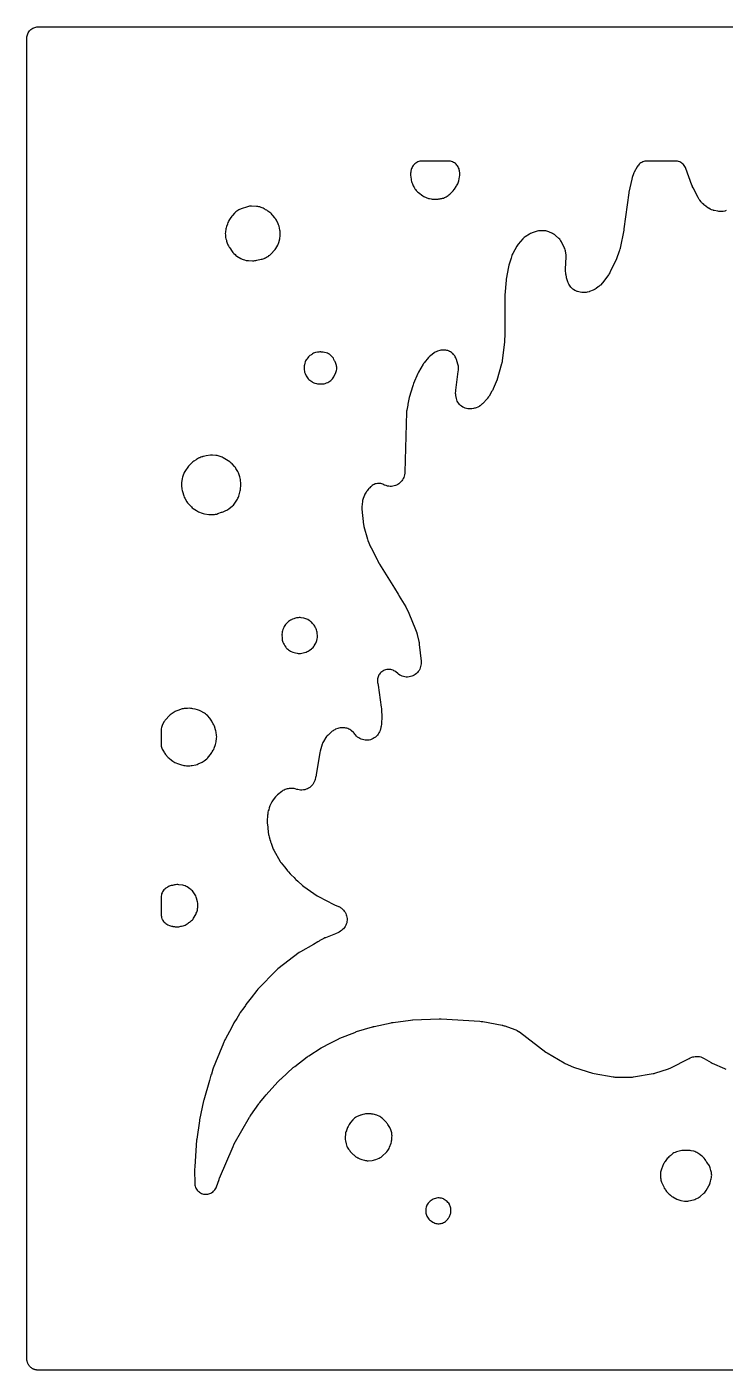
# Model space of a CAD drawing. Header units: millimetres. Extents: x 0 to 300, y 0 to 300.
# Drawn here: x -0.1 to 155.9, y -0.1 to 300.1 of the extents above; entities that cross this region are included whole.
import ezdxf

# ---------------------------------------------------------------- set-up
doc = ezdxf.new("R2010")
doc.units = ezdxf.units.MM
doc.layers.add('CUT', color=7, linetype='CONTINUOUS')

msp = doc.modelspace()

# ---------------------------------------------------------------- linework, layer by layer
at = {"layer": 'CUT'}
for points in [[(297.073, -0.15), (3, -0.15), (2.4114, -0.15), (2.2197, -0.1406), (2.1053, -0.135), (1.9757, -0.1157), (1.8629, -0.099), (1.8445, -0.0944), (1.8364, -0.0924), (1.826, -0.0898), (1.7984, -0.0829), (1.7352, -0.067), (1.6252, -0.0395), (1.5507, -0.0128), (1.5233, -0.003), (1.521, -0.0022), (1.5137, 0.0004), (1.5006, 0.0051), (1.3944, 0.0431), (1.274, 0.1), (1.1729, 0.1479), (1.0578, 0.2169), (0.9627, 0.2738), (0.854, 0.3545), (0.7659, 0.4198), (0.7654, 0.4203), (0.7595, 0.4257), (0.7528, 0.4317), (0.6645, 0.5118), (0.5844, 0.5844), (0.4983, 0.6793), (0.4922, 0.6861), (0.4916, 0.6867), (0.4912, 0.6872), (0.4911, 0.6873), (0.4198, 0.7659), (0.3582, 0.849), (0.3502, 0.8598), (0.3408, 0.8724), (0.3375, 0.8769), (0.3356, 0.8795), (0.2738, 0.9627), (0.2686, 0.9715), (0.2486, 1.0048), (0.2382, 1.0222), (0.2285, 1.0384), (0.1994, 1.087), (0.1479, 1.1729), (0.0838, 1.3083), (0.0431, 1.3944), (-0.01, 1.5428), (-0.0395, 1.6252), (-0.0812, 1.7916), (-0.099, 1.8629), (-0.129, 2.065), (-0.135, 2.1053), (-0.15, 2.4114), (-0.15, 297.5872), (-0.135, 297.8933), (-0.099, 298.1357), (-0.0395, 298.3734), (0.0431, 298.6041), (0.1479, 298.8256), (0.2738, 299.0358), (0.4198, 299.2326), (0.5844, 299.4142), (0.7659, 299.5787), (0.9627, 299.7247), (1.1729, 299.8507), (1.3944, 299.9554), (1.6252, 300.038), (1.8629, 300.0975), (2.1053, 300.1335), (2.1459, 300.1355), (2.4114, 300.1485), (297.5886, 300.1485)], [(156.0792, 259.0626), (155.7737, 258.9631), (155.4596, 258.8954), (155.1403, 258.86), (154.819, 258.8575), (154.4684, 258.8906), (154.4345, 258.8956), (154.2457, 258.9281), (153.4541, 259.0857), (153.2542, 259.1312), (153.2187, 259.1403), (152.8594, 259.2537), (152.5449, 259.3923), (152.2188, 259.581), (152.1882, 259.6011), (152.0198, 259.718), (151.2479, 260.2854), (151.1083, 260.3932), (151.0838, 260.4131), (150.8417, 260.6289), (150.621, 260.8664), (150.6007, 260.8905), (150.49, 261.0279), (150.2016, 261.4037), (150.103, 261.5384), (150.0859, 261.5628), (149.907, 261.8447), (149.8921, 261.8706), (149.8123, 262.0172), (148.7121, 264.149), (148.6095, 264.3645), (148.5445, 264.5129), (148.4557, 264.7345), (147.0838, 268.5036), (146.9848, 268.7379), (146.8624, 268.961), (146.718, 269.1705), (146.553, 269.3641), (146.3692, 269.5401), (146.1685, 269.6964), (145.953, 269.8315), (145.7248, 269.9441), (145.4864, 270.0328), (145.2402, 270.0969), (144.9887, 270.1356), (144.7346, 270.1485), (144.6186, 270.1485), (144.5592, 270.1485), (144.5347, 270.1485), (144.382, 270.1485), (138.6653, 270.1485), (138.6166, 270.1485), (138.605, 270.1485), (138.4447, 270.1485), (138.4094, 270.1485), (138.1675, 270.1368), (137.9278, 270.1017), (137.6926, 270.0435), (137.4642, 269.9629), (137.2446, 269.8606), (137.036, 269.7374), (136.8402, 269.5947), (136.6593, 269.4337), (136.4947, 269.2559), (136.3481, 269.063), (136.2209, 268.8569), (135.5744, 267.6861), (135.4841, 267.5057), (135.4087, 267.3187), (135.0935, 266.4362), (135.0042, 266.1232), (134.375, 263.2111), (134.3673, 263.1741), (134.3659, 263.1675), (134.3397, 263.0106), (133.2594, 255.0011), (133.2423, 254.8876), (133.2295, 254.8104), (133.2089, 254.6972), (132.4139, 250.6801), (132.3801, 250.5261), (132.3734, 250.4986), (132.2864, 250.1955), (132.2775, 250.1688), (132.2245, 250.0202), (131.5707, 248.302), (130.187, 245.3674), (130.1079, 245.2093), (130.093, 245.1814), (129.9128, 244.8772), (129.8954, 244.8508), (129.7948, 244.7054), (128.5496, 242.995), (128.5047, 242.9358), (128.0015, 242.4333), (127.889, 242.3256), (127.8685, 242.3067), (127.6306, 242.1057), (127.6086, 242.0886), (127.4836, 241.9957), (127.0174, 241.6639), (126.832, 241.5401), (126.7983, 241.519), (126.4071, 241.3055), (126.3711, 241.2886), (126.1666, 241.1996), (125.7559, 241.0352), (125.5471, 240.9588), (125.5096, 240.9463), (125.0804, 240.8312), (125.0417, 240.8232), (124.8227, 240.785), (124.575, 240.7492), (124.5533, 240.7466), (124.0501, 240.7577), (123.8661, 240.7663), (123.8332, 240.7686), (123.4971, 240.8093), (123.1956, 240.8763), (122.8739, 240.9818), (122.8432, 240.9936), (122.6729, 241.0637), (122.525, 241.1289), (122.3506, 241.2111), (122.3199, 241.2266), (122.0147, 241.4005), (121.9714, 241.4311), (121.8289, 241.533), (121.6143, 241.7169), (121.4101, 241.9278), (121.2265, 242.1569), (121.065, 242.4021), (120.9271, 242.6612), (120.8032, 242.9581), (120.7925, 242.9875), (120.7365, 243.1534), (120.4503, 244.0712), (120.3971, 244.2589), (120.3885, 244.2927), (120.3225, 244.6214), (120.2981, 244.8275), (120.2194, 245.7699), (120.2181, 245.8242), (120.2209, 246.0865), (120.3376, 248.6277), (120.3374, 248.8615), (120.3154, 249.0942), (120.179, 250.0533), (120.1255, 250.3226), (120.0427, 250.5845), (119.9317, 250.8358), (119.2819, 252.1119), (119.1712, 252.3071), (119.0435, 252.4916), (118.8997, 252.6639), (118.741, 252.8226), (117.9732, 253.5246), (117.7671, 253.6938), (117.5442, 253.84), (117.3069, 253.9617), (116.5028, 254.3213), (116.2806, 254.4082), (116.0511, 254.4736), (115.8164, 254.5167), (115.5787, 254.5373), (114.7048, 254.5711), (114.4225, 254.566), (114.1426, 254.5291), (113.8686, 254.461), (112.7875, 254.1261), (112.5712, 254.048), (112.3629, 253.9503), (112.1646, 253.834), (111.1645, 253.1838), (110.9762, 253.0485), (110.8012, 252.8964), (110.6411, 252.7288), (109.6295, 251.5661), (109.4631, 251.3525), (109.3207, 251.1221), (108.4155, 249.4622), (108.3124, 249.2499), (108.2298, 249.0288), (108.0505, 248.4699), (108.0356, 248.435), (107.9737, 248.2304), (107.5297, 246.8461), (107.4487, 246.5196), (106.9578, 243.7551), (106.9277, 243.5222), (106.6528, 240.1676), (106.6444, 239.9635), (106.6441, 231.5905), (106.5776, 229.7094), (106.0578, 225.4622), (106.0371, 225.317), (106.0329, 225.2911), (105.9746, 225.0036), (105.9684, 224.9781), (105.9309, 224.8362), (104.8703, 221.1241), (104.823, 221.0057), (104.8178, 220.9926), (104.7297, 220.7725), (104.5165, 220.2397), (104.0362, 219.1927), (103.9444, 219.0063), (103.8785, 218.8815), (103.7765, 218.7006), (103.1194, 217.6067), (103.0166, 217.4449), (102.9975, 217.4166), (102.7677, 217.11), (102.7458, 217.0837), (102.6195, 216.9396), (101.782, 216.0323), (101.6364, 215.8831), (101.6098, 215.8573), (101.2949, 215.5844), (101.2655, 215.5616), (101.0972, 215.4387), (101.0903, 215.434), (100.926, 215.327), (100.8962, 215.3087), (100.5797, 215.1365), (100.247, 214.9982), (100.2141, 214.9865), (100.0277, 214.9257), (99.8409, 214.8701), (99.6645, 214.8222), (99.6328, 214.8145), (99.3031, 214.7504), (98.9981, 214.7216), (98.6917, 214.7225), (98.3869, 214.7533), (98.0865, 214.8136), (97.7934, 214.9028), (97.5103, 215.0202), (97.2401, 215.1645), (96.9851, 215.3344), (96.7479, 215.5284), (96.5307, 215.7445), (96.3356, 215.9807), (96.1643, 216.2347), (96.0187, 216.5043), (95.8999, 216.7867), (95.8092, 217.0793), (95.7414, 217.4083), (95.7364, 217.4405), (95.7127, 217.6217), (95.6757, 217.9707), (95.6586, 218.1953), (95.6568, 218.2353), (95.6633, 218.6853), (95.6663, 218.7253), (95.6898, 218.9493), (96.2473, 223.0674), (96.2699, 223.4101), (96.268, 224.0488), (96.2559, 224.2877), (96.221, 224.5243), (96.1636, 224.7565), (95.8661, 225.7532), (95.7902, 225.9706), (95.6946, 226.18), (95.5801, 226.3798), (95.4449, 226.5924), (95.3194, 226.7718), (95.1788, 226.9396), (95.024, 227.0944), (94.9135, 227.1956), (94.7221, 227.3541), (94.516, 227.4929), (94.297, 227.6105), (94.279, 227.6191), (94.08, 227.7032), (93.8745, 227.7699), (93.6639, 227.8185), (93.45, 227.8488), (93.0986, 227.8831), (92.844, 227.895), (92.5895, 227.8808), (92.3378, 227.8408), (92.0915, 227.7754), (91.5854, 227.613), (91.3339, 227.5171), (91.0941, 227.3946), (90.8688, 227.2471), (90.0393, 226.6374), (89.809, 226.4459), (89.6032, 226.2281), (88.6297, 225.0658), (88.5035, 224.9017), (88.3912, 224.7277), (87.3368, 222.9344), (87.1904, 222.6437), (86.246, 220.4176), (86.1525, 220.1584), (86.0813, 219.9204), (86.0704, 219.8927), (86.0095, 219.6858), (86.0023, 219.6567), (85.3583, 217.5063), (85.3052, 217.2964), (85.0013, 215.8297), (84.9721, 215.712), (84.9551, 215.6067), (84.7169, 214.4568), (84.6818, 214.2399), (84.6659, 214.0207), (84.2828, 200.5639), (84.2734, 200.3841), (84.2709, 200.352), (84.2298, 200.0236), (84.1637, 199.7289), (84.0697, 199.442), (83.9486, 199.1654), (83.8016, 198.9017), (83.6299, 198.6533), (83.4352, 198.4225), (83.2192, 198.2114), (82.984, 198.0221), (82.7318, 197.8561), (82.4648, 197.7151), (82.1855, 197.6004), (81.8964, 197.513), (81.6004, 197.4537), (81.3, 197.423), (80.998, 197.4214), (80.6973, 197.4486), (80.4006, 197.5046), (80.1106, 197.5888), (79.8031, 197.7112), (79.7738, 197.7245), (79.6117, 197.8029), (79.6035, 197.8071), (79.3786, 197.909), (79.1447, 197.9882), (78.9042, 198.0439), (78.6593, 198.0756), (78.4125, 198.0831), (78.1662, 198.0661), (77.9228, 198.0249), (77.6846, 197.9599), (77.454, 197.8718), (77.2332, 197.7613), (77.0243, 197.6296), (77.0169, 197.6244), (76.8375, 197.4859), (76.6714, 197.3317), (76.6277, 197.283), (76.4563, 197.1299), (76.3553, 197.0175), (76.2923, 196.9512), (76.0029, 196.6168), (75.866, 196.4436), (75.7449, 196.2591), (75.6801, 196.1383), (75.6707, 196.1269), (75.517, 195.9181), (75.3857, 195.6945), (75.2783, 195.4586), (74.9815, 194.7051), (74.9092, 194.4947), (74.856, 194.2788), (74.8221, 194.0589), (74.6928, 192.8693), (74.6781, 192.5974), (74.6932, 192.3255), (75.0746, 188.8606), (75.1065, 188.6522), (75.1558, 188.4473), (75.9715, 185.5928), (76.0645, 185.3256), (76.6623, 183.8775), (76.7513, 183.6856), (78.0857, 181.0984), (78.1727, 180.9267), (78.1899, 180.8935), (78.193, 180.8876), (78.209, 180.8594), (78.5455, 180.207), (78.5633, 180.1732), (78.5665, 180.1671), (78.647, 180.0277), (81.9701, 174.6786), (82.7911, 173.331), (82.861, 173.2163), (83.0555, 172.8971), (84.5217, 170.4905), (85.2014, 169.0413), (86.7197, 165.45), (86.9584, 164.7039), (87.0021, 164.5569), (87.0297, 164.4565), (87.0674, 164.3078), (87.4324, 162.7328), (87.4786, 162.5006), (87.5049, 162.342), (87.5363, 162.1073), (87.916, 158.3764), (87.9318, 158.1572), (87.9343, 158.0986), (87.9304, 157.7337), (87.8967, 157.4366), (87.8326, 157.1374), (87.7396, 156.8452), (87.6185, 156.5636), (87.4706, 156.295), (87.2972, 156.0421), (87.1, 155.8073), (86.8809, 155.5929), (86.6419, 155.4007), (86.3854, 155.2328), (86.1137, 155.0907), (85.8295, 154.9756), (85.5354, 154.8888), (85.2343, 154.8311), (84.929, 154.8029), (84.6224, 154.8046), (84.3174, 154.8362), (84.017, 154.8973), (83.7239, 154.9874), (83.441, 155.1056), (83.1709, 155.2507), (82.8918, 155.4379), (82.8656, 155.4574), (82.7216, 155.5701), (82.2747, 155.9377), (82.0817, 156.0814), (81.8759, 156.2059), (81.6591, 156.31), (81.4332, 156.3928), (81.2005, 156.4536), (80.963, 156.4916), (80.7229, 156.5067), (80.4825, 156.4986), (80.244, 156.4675), (80.0095, 156.4135), (79.7814, 156.3373), (79.5616, 156.2396), (79.3523, 156.1211), (79.1553, 155.9831), (78.9724, 155.8268), (78.8055, 155.6536), (78.6559, 155.4652), (78.5252, 155.2633), (78.4144, 155.0498), (78.3247, 154.8266), (78.2569, 154.5958), (78.2115, 154.3596), (78.1891, 154.1201), (78.1898, 153.8795), (78.2135, 153.6413), (78.2138, 153.6128), (78.2467, 153.3427), (78.3137, 152.9653), (79.0434, 148.0457), (79.0575, 147.7498), (79.0657, 147.5764), (79.0666, 147.5586), (79.1484, 145.8407), (79.0963, 144.4858), (79.0825, 144.2787), (79.0791, 144.2419), (79.0174, 143.8316), (79.0099, 143.7954), (78.9621, 143.5934), (78.8281, 143.0895), (78.7767, 142.9135), (78.7667, 142.8823), (78.6488, 142.5668), (78.5136, 142.2907), (78.3521, 142.0292), (78.1658, 141.7847), (77.9566, 141.5596), (77.7264, 141.3559), (77.4774, 141.1757), (77.212, 141.0207), (76.9327, 140.8923), (76.6423, 140.7918), (76.3434, 140.7201), (76.039, 140.678), (75.7318, 140.6657), (75.425, 140.6835), (75.1214, 140.7312), (74.8238, 140.8083), (74.5352, 140.9141), (74.2584, 141.0475), (73.9958, 141.2073), (73.7501, 141.392), (73.5237, 141.5998), (73.2988, 141.8507), (73.2782, 141.8761), (73.1662, 142.0212), (73.1528, 142.0394), (72.9856, 142.2438), (72.7978, 142.4293), (72.3884, 142.7932), (72.2069, 142.94), (72.0125, 143.0691), (71.8069, 143.1796), (71.592, 143.2704), (71.3694, 143.3408), (71.1413, 143.3901), (70.9096, 143.418), (70.3919, 143.4558), (70.117, 143.4607), (69.8433, 143.4354), (69.574, 143.3802), (69.3124, 143.2958), (68.8398, 143.114), (68.638, 143.026), (68.4448, 142.9206), (68.2615, 142.7986), (68.0897, 142.661), (67.1507, 141.8382), (66.9743, 141.6677), (66.8155, 141.4806), (66.6758, 141.2789), (66.1016, 140.3563), (65.996, 140.1692), (65.9068, 139.9738), (65.8348, 139.7713), (65.3682, 138.2566), (65.2873, 137.9066), (64.5139, 132.9576), (64.4689, 132.72), (64.4332, 132.5598), (64.3729, 132.3256), (64.2392, 131.8675), (64.1824, 131.6896), (64.1715, 131.6581), (64.043, 131.3399), (63.8976, 131.0626), (63.7252, 130.8012), (63.5278, 130.5583), (63.3071, 130.3362), (63.0655, 130.1371), (62.8052, 129.963), (62.529, 129.8157), (62.2394, 129.6966), (61.9395, 129.6068), (61.6321, 129.5474), (61.3203, 129.5188), (61.0072, 129.5213), (60.6959, 129.555), (60.3601, 129.6256), (60.3278, 129.6341), (60.1485, 129.6861), (59.8126, 129.7925), (59.5429, 129.8617), (59.2672, 129.9005), (58.9888, 129.9084), (58.708, 129.9007), (58.4596, 129.8815), (58.2144, 129.8377), (57.9748, 129.7697), (57.5722, 129.6334), (57.3129, 129.5291), (57.0668, 129.3965), (56.837, 129.2372), (55.8456, 128.4646), (55.6202, 128.266), (55.4201, 128.0417), (54.8593, 127.3312), (54.7018, 127.1075), (54.5697, 126.868), (54.1589, 126.0162), (54.0598, 125.7804), (53.9852, 125.5358), (53.8785, 125.1079), (53.7961, 124.849), (53.7217, 124.5539), (53.7028, 124.4043), (53.702, 124.4008), (53.6562, 124.1729), (53.6318, 123.9418), (53.55, 122.5459), (53.5466, 122.3331), (53.5613, 122.1209), (53.6548, 121.287), (53.6576, 121.2373), (53.6704, 121.1482), (53.7068, 120.8237), (53.744, 120.4049), (53.768, 120.2171), (53.7831, 120.1434), (53.8432, 119.6072), (53.8876, 119.3414), (53.9604, 119.0818), (54.2412, 118.2552), (54.261, 118.1742), (54.314, 117.9891), (54.3811, 117.8086), (54.4453, 117.6543), (54.822, 116.5451), (54.9063, 116.33), (55.0101, 116.1237), (56.4382, 113.5843), (56.5535, 113.3988), (56.6845, 113.2241), (57.3961, 112.3566), (57.9073, 111.6839), (58.1046, 111.4547), (58.3071, 111.2462), (58.6607, 110.8152), (58.904, 110.5581), (59.5585, 109.958), (59.7894, 109.7203), (59.962, 109.5586), (60.4097, 109.1775), (61.4622, 108.2125), (61.7208, 108.0052), (64.7287, 105.9055), (64.9882, 105.7469), (68.4253, 103.9238), (68.7049, 103.7969), (69.3212, 103.5615), (69.4949, 103.4902), (69.5256, 103.4766), (69.823, 103.3275), (69.8414, 103.3172), (69.8418, 103.317), (69.968, 103.237), (70.1435, 103.1172), (70.3765, 102.9228), (70.5897, 102.7068), (70.7811, 102.4713), (70.9488, 102.2185), (71.0915, 101.9507), (71.2076, 101.6703), (71.2962, 101.3801), (71.3565, 101.0827), (71.3877, 100.7809), (71.3898, 100.4775), (71.3626, 100.1752), (71.3063, 99.877), (71.2217, 99.5857), (71.1093, 99.3038), (70.9703, 99.0341), (70.8059, 98.779), (70.6177, 98.5409), (70.4075, 98.3221), (70.1771, 98.1246), (69.9288, 97.9502), (69.6395, 97.7862), (69.6106, 97.7716), (69.4471, 97.694), (68.787, 97.3998), (66.5615, 96.5314), (66.3916, 96.4578), (66.2276, 96.3717), (65.3423, 95.8646), (65.1246, 95.7676), (64.8312, 95.6128), (63.8815, 95.0279), (61.0009, 93.3778), (60.7264, 93.1955), (55.9473, 89.5465), (55.6797, 89.3101), (51.4446, 84.9926), (51.2234, 84.7339), (49.999, 83.0876), (48.8109, 81.5631), (48.691, 81.3954), (48.3269, 80.8393), (47.5298, 79.7675), (47.3587, 79.5043), (46.7676, 78.4569), (46.1212, 77.4695), (45.9851, 77.2346), (45.1315, 75.5579), (44.2225, 73.9472), (44.0872, 73.6686), (43.743, 72.8306), (43.7244, 72.7942), (43.6207, 72.5619), (43.4293, 72.0672), (41.5021, 67.3765), (41.4152, 67.1286), (41.093, 66.0278), (40.9905, 65.7629), (40.9008, 65.483), (40.6653, 64.5663), (39.3931, 60.2198), (39.383, 60.1843), (39.3812, 60.1778), (39.3444, 60.0268), (38.4469, 55.7699), (38.4411, 55.7419), (38.4402, 55.7371), (38.4197, 55.6194), (37.8037, 51.5037), (37.7812, 51.292), (37.4065, 45.39), (37.3338, 44.5935), (37.3235, 44.3465), (37.3436, 41.8007), (37.3523, 41.6501), (37.3635, 41.4178), (37.3984, 41.1788), (37.4562, 40.9443), (37.5363, 40.7164), (37.6381, 40.4973), (37.7605, 40.2891), (37.9025, 40.0937), (38.0627, 39.9129), (38.2395, 39.7483), (38.4314, 39.6017), (38.6366, 39.4742), (38.8531, 39.3671), (39.079, 39.2814), (39.312, 39.2179), (39.5501, 39.1772), (39.7911, 39.1597), (40.0325, 39.1655), (40.2723, 39.1946), (40.5082, 39.2467), (40.7379, 39.3213), (40.9594, 39.4177), (41.1705, 39.5351), (41.3694, 39.6722), (41.554, 39.828), (41.7228, 40.0008), (41.8741, 40.1891), (42.0065, 40.3911), (42.1188, 40.605), (42.2099, 40.8287), (42.7805, 42.449), (42.8213, 42.5594), (42.8502, 42.6339), (42.8944, 42.7429), (45.9238, 49.8825), (46.0153, 50.0816), (46.0813, 50.2149), (46.1842, 50.4083), (49.6132, 56.4226), (49.7071, 56.5784), (49.7734, 56.6827), (49.8748, 56.8338), (51.6955, 59.4101), (51.7727, 59.5154), (51.8264, 59.5861), (51.9072, 59.6886), (52.9206, 60.9293), (52.9285, 60.9382), (52.9651, 60.9789), (53.3329, 61.3885), (55.9238, 64.2739), (56.381, 64.7532), (56.4734, 64.8467), (56.5373, 64.9092), (56.6329, 64.9994), (59.3464, 67.4715), (59.4729, 67.5816), (59.5604, 67.6545), (59.6917, 67.7589), (62.4981, 69.8897), (62.6282, 69.9841), (62.7179, 70.0463), (62.8518, 70.1351), (65.5993, 71.8718), (67.7525, 73.0207), (69.3731, 73.8454), (69.5225, 73.9173), (69.6251, 73.9639), (69.7776, 74.0292), (73.1024, 75.3659), (73.2634, 75.4263), (73.3737, 75.4649), (73.5373, 75.518), (77.0904, 76.5802), (77.2243, 76.6175), (77.3158, 76.6412), (77.451, 76.6736), (81.2499, 77.5085), (81.4023, 77.5387), (81.5064, 77.5571), (81.66, 77.581), (85.5734, 78.1063), (85.5735, 78.1063), (85.9776, 78.1427), (86.0554, 78.1475), (91.9596, 78.3665), (92.1426, 78.3688), (92.2669, 78.3674), (92.4498, 78.3608), (101.0966, 77.8367), (101.3238, 77.816), (101.4775, 77.7972), (101.703, 77.7627), (106.0329, 76.9649), (106.1816, 76.9344), (106.2081, 76.9284), (106.5012, 76.8494), (106.5272, 76.8412), (106.6711, 76.7929), (108.8879, 75.9983), (109.067, 75.9289), (109.0986, 75.9157), (109.4169, 75.7633), (109.7179, 75.5791), (109.7462, 75.5597), (109.9018, 75.4472), (115.832, 70.9252), (116.0895, 70.753), (119.8891, 68.5395), (120.1334, 68.4145), (121.9616, 67.6032), (122.2138, 67.5072), (126.2296, 66.2222), (126.5744, 66.1383), (130.8386, 65.4167), (131.0373, 65.3912), (131.2374, 65.3817), (134.9885, 65.3542), (135.2074, 65.3622), (135.4248, 65.3893), (139.8155, 66.1338), (140.0003, 66.1724), (140.1818, 66.2248), (143.2036, 67.2232), (143.3809, 67.2893), (143.5527, 67.3686), (147.8471, 69.5527), (148.0267, 69.6382), (148.0593, 69.6526), (148.4314, 69.7945), (148.4652, 69.8054), (148.6536, 69.8605), (148.8302, 69.9025), (148.8625, 69.9093), (149.1977, 69.9632), (149.5068, 69.9821), (149.8163, 69.9705), (150.1232, 69.9285), (150.4244, 69.8564), (150.7171, 69.7552), (151.0255, 69.6131), (151.0547, 69.5978), (151.2164, 69.5084), (152.7269, 68.6229), (152.9517, 68.506), (155.7014, 67.2489), (156.0201, 67.1287)]]:
    msp.add_lwpolyline(points, dxfattribs=at)
for points in [[(87.1845, 269.9439), (86.9562, 269.8313), (86.7406, 269.696), (86.5398, 269.5395), (86.356, 269.3635), (86.1911, 269.1696), (86.0467, 268.96), (85.9244, 268.7368), (85.8254, 268.5023), (85.7508, 268.2589), (85.6559, 267.8821), (85.6122, 267.6705), (85.587, 267.4559), (85.5804, 267.2399), (85.5925, 267.0242), (85.6828, 266.117), (85.7243, 265.8485), (85.7948, 265.5861), (85.8933, 265.3328), (86.0076, 265.0805), (86.0224, 265.0289), (86.0972, 264.8318), (86.1883, 264.6418), (86.3098, 264.4137), (86.3701, 264.2805), (86.4624, 264.0972), (86.5695, 263.922), (86.6906, 263.7562), (86.8492, 263.5567), (86.9947, 263.3895), (87.1545, 263.2359), (87.3272, 263.097), (88.3486, 262.3477), (88.523, 262.2307), (88.7066, 262.1288), (88.8981, 262.0426), (89.212, 261.9169), (89.4095, 261.8473), (89.612, 261.7944), (89.8182, 261.7587), (90.1607, 261.7141), (90.4409, 261.6633), (90.6488, 261.6505), (90.9335, 261.6134), (91.2064, 261.5929), (91.4798, 261.6024), (91.7506, 261.6417), (91.9054, 261.6729), (91.9583, 261.6774), (92.1625, 261.7031), (92.3638, 261.7455), (92.561, 261.8043), (92.5669, 261.8063), (92.699, 261.8329), (92.9262, 261.8899), (93.1469, 261.9679), (93.3595, 262.0662), (93.5619, 262.1839), (93.956, 262.4386), (94.1565, 262.5826), (94.3418, 262.7458), (94.9283, 263.316), (95.1223, 263.5276), (95.2908, 263.7601), (95.3557, 263.8614), (95.3743, 263.8867), (95.7696, 264.4919), (95.852, 264.6363), (95.9931, 264.8566), (96.1068, 265.0531), (96.2021, 265.2591), (96.2784, 265.4729), (96.3349, 265.6927), (96.5302, 266.6258), (96.5707, 266.8874), (96.5833, 267.1518), (96.5678, 267.4161), (96.5107, 267.9265), (96.4719, 268.1666), (96.41, 268.4017), (96.3256, 268.6297), (96.2194, 268.8484), (96.0925, 269.0558), (95.946, 269.2498), (95.7814, 269.4288), (95.6002, 269.5908), (95.4041, 269.7345), (95.1949, 269.8585), (94.9747, 269.9616), (94.7455, 270.0428), (94.5096, 270.1013), (94.269, 270.1367), (94.0262, 270.1485), (93.8213, 270.1485), (93.7999, 270.1485), (93.7144, 270.1485), (88.3429, 270.1485), (88.3416, 270.1485), (88.3211, 270.1485), (88.1751, 270.1485), (87.9209, 270.1356), (87.6693, 270.0968), (87.423, 270.0327)], [(44.2667, 253.0714), (44.3404, 252.7933), (44.4071, 252.5901), (44.4202, 252.4797), (44.4591, 252.2465), (44.52, 252.0179), (44.6021, 251.7962), (44.7608, 251.4229), (44.8897, 251.1628), (45.048, 250.9194), (45.1979, 250.7157), (45.7369, 249.9078), (45.9042, 249.6851), (46.0953, 249.4823), (46.3579, 249.233), (46.5553, 249.0642), (46.769, 248.9169), (47.6887, 248.351), (47.9297, 248.2204), (48.1837, 248.1169), (48.4474, 248.0418), (48.8713, 247.946), (49.121, 247.9027), (49.3738, 247.8849), (50.2612, 247.8675), (50.5327, 247.877), (50.5566, 247.8804), (50.5591, 247.8802), (50.7907, 247.8838), (51.0209, 247.9088), (51.2478, 247.9549), (52.221, 248.2004), (52.4272, 248.2417), (52.6667, 248.3021), (52.899, 248.3859), (52.9815, 248.4252), (53.0037, 248.4339), (53.1919, 248.5264), (53.4053, 248.6426), (53.6603, 248.8021), (53.8944, 248.991), (53.9247, 249.0187), (54.1017, 249.138), (54.333, 249.3144), (54.5423, 249.5165), (55.1419, 250.167), (55.3238, 250.3885), (55.4791, 250.6294), (55.8902, 251.3554), (55.9865, 251.5436), (56.0666, 251.7392), (56.1298, 251.9409), (56.3409, 252.7295), (56.3976, 253.0003), (56.424, 253.2757), (56.4546, 254.0399), (56.4536, 254.264), (56.4325, 254.487), (56.3915, 254.7073), (56.1869, 255.5856), (56.103, 255.8691), (55.9861, 256.1406), (55.6047, 256.8999), (55.459, 257.1523), (55.2848, 257.386), (55.2355, 257.4446), (54.8292, 257.9862), (54.6844, 258.162), (54.5241, 258.3239), (54.3498, 258.4705), (53.6846, 258.9802), (53.4468, 259.1415), (53.1921, 259.2745), (53.0065, 259.3583), (52.8414, 259.47), (52.6441, 259.5905), (52.4365, 259.6924), (52.2204, 259.7746), (51.8723, 259.8889), (51.6501, 259.9507), (51.4231, 259.9917), (51.1934, 260.0116), (50.0258, 260.0589), (49.8017, 260.0579), (49.5785, 260.0368), (49.3581, 259.9958), (49.1423, 259.9353), (47.7554, 259.4782), (47.5601, 259.4047), (47.3716, 259.3151), (47.1912, 259.2101), (46.7455, 258.9251), (46.5661, 258.799), (46.3984, 258.6576), (46.2438, 258.5021), (45.7727, 257.9849), (45.6232, 257.8044), (45.4912, 257.6107), (45.4364, 257.5214), (45.2889, 257.3403), (45.1191, 257.1049), (44.9776, 256.8514), (44.871, 256.6311), (44.7673, 256.384), (44.6907, 256.1272), (44.6774, 256.0717), (44.4607, 255.4859), (44.3844, 255.2421), (44.3334, 254.9917), (44.219, 254.2338), (44.1922, 253.9397), (44.2003, 253.6445), (44.2254, 253.3561)], [(62.1601, 222.3073), (62.2619, 222.0967), (62.3829, 221.8966), (62.5221, 221.7087), (62.7029, 221.4871), (62.8729, 221.2991), (63.061, 221.1293), (63.2654, 220.9794), (63.4862, 220.834), (63.7046, 220.7056), (63.9349, 220.6), (64.1746, 220.5182), (64.5488, 220.4114), (64.7838, 220.3564), (65.023, 220.3243), (65.2643, 220.3155), (65.7412, 220.3211), (66.0044, 220.3381), (66.2644, 220.3827), (66.5183, 220.4545), (66.8284, 220.5602), (67.0799, 220.6614), (67.3189, 220.7893), (67.5427, 220.9423), (67.7487, 221.1187), (67.9634, 221.3238), (68.1264, 221.4949), (68.2724, 221.6805), (68.4003, 221.8792), (68.5089, 222.089), (68.8586, 222.8512), (68.9572, 223.1004), (69.0285, 223.3587), (69.0717, 223.6231), (69.0865, 223.8906), (69.0724, 224.1582), (69.0622, 224.2541), (69.0294, 224.4712), (68.9777, 224.6847), (68.9075, 224.8928), (68.8192, 225.0939), (68.7249, 225.2854), (68.6989, 225.3505), (68.6098, 225.5192), (68.4725, 225.7981), (68.3319, 226.0469), (68.1637, 226.278), (67.9703, 226.4883), (67.8204, 226.6337), (67.634, 226.7974), (67.4322, 226.9418), (67.2172, 227.0655), (66.9909, 227.1673), (66.7557, 227.2462), (66.3272, 227.3665), (66.0874, 227.4213), (65.8434, 227.4522), (65.5975, 227.459), (65.5819, 227.4579), (65.5474, 227.4622), (65.3008, 227.4681), (65.0548, 227.4497), (65.0098, 227.4418), (64.9864, 227.4399), (64.7596, 227.4006), (64.3729, 227.3151), (64.1434, 227.2528), (63.9208, 227.1689), (63.7072, 227.0642), (63.5045, 226.9398), (63.3429, 226.8179), (63.2695, 226.7757), (63.0879, 226.6483), (62.9182, 226.5054), (62.7618, 226.348), (62.6201, 226.1774), (62.3947, 225.8803), (62.2553, 225.6762), (62.1367, 225.4594), (62.0401, 225.232), (61.9665, 224.9961), (61.8665, 224.6098), (61.814, 224.3517), (61.789, 224.0896), (61.7916, 223.8263), (61.8131, 223.486), (61.8469, 223.2042), (61.9125, 222.9281), (62.009, 222.6612)], [(34.4852, 196.7732), (34.5238, 196.5139), (34.5895, 196.26), (34.8927, 195.2982), (35.0003, 195.0171), (35.1409, 194.751), (35.6208, 193.9619), (35.7708, 193.7424), (35.9433, 193.5401), (36.5999, 192.8481), (36.7981, 192.6608), (37.0155, 192.4963), (37.7577, 191.9957), (37.988, 191.8577), (38.2318, 191.7453), (39.0127, 191.4347), (39.2744, 191.347), (39.5442, 191.2887), (40.4919, 191.1381), (40.7562, 191.1104), (41.022, 191.1109), (41.7655, 191.1519), (42.0291, 191.1805), (42.2882, 191.2369), (42.5399, 191.3204), (43.3062, 191.6206), (43.3102, 191.6217), (43.5165, 191.6842), (43.7166, 191.7643), (43.8695, 191.8413), (44.2812, 192.0026), (44.5165, 192.1092), (44.7396, 192.2394), (44.948, 192.392), (45.7956, 193.0823), (45.9837, 193.2521), (46.1536, 193.44), (46.3036, 193.6441), (46.8876, 194.5293), (47.0205, 194.7559), (47.1289, 194.995), (47.2116, 195.2443), (47.5317, 196.4108), (47.5881, 196.6688), (47.6169, 196.9313), (47.6534, 197.5774), (47.65, 197.9108), (47.5686, 198.9651), (47.528, 199.2605), (47.4525, 199.549), (47.2372, 200.2081), (47.1319, 200.4769), (46.9963, 200.7317), (46.5695, 201.433), (46.4302, 201.6381), (46.2714, 201.8284), (45.6861, 202.4627), (45.5303, 202.6174), (45.3616, 202.7578), (45.1811, 202.8828), (43.6974, 203.8175), (43.488, 203.9357), (43.2681, 204.0333), (43.04, 204.1093), (42.5922, 204.2349), (42.3418, 204.2914), (42.087, 204.322), (41.3502, 204.3722), (41.1282, 204.3774), (40.9066, 204.3629), (39.8847, 204.2504), (39.5947, 204.201), (39.3125, 204.1179), (39.1607, 204.0634), (39.1434, 204.06), (38.9162, 204.0043), (38.6951, 203.9277), (38.4822, 203.8307), (38.3792, 203.7778), (38.2102, 203.7068), (37.9788, 203.5792), (37.8582, 203.5041), (37.7041, 203.4139), (37.6588, 203.3801), (37.182, 203.0834), (36.962, 202.9295), (36.7598, 202.7529), (36.1103, 202.1211), (35.9353, 201.9324), (35.7806, 201.7266), (35.27, 200.9694), (35.1322, 200.7393), (35.0199, 200.4957), (34.7123, 199.7223), (34.6226, 199.4531), (34.564, 199.1754), (34.421, 198.2379), (34.3983, 198.0334), (34.3926, 197.8278), (34.4038, 197.6224)], [(56.8527, 164.3902), (56.8588, 164.1385), (56.8507, 163.977), (56.8646, 163.7186), (56.8698, 163.6856), (56.8748, 163.4835), (56.891, 163.2537), (56.9283, 163.0263), (56.9864, 162.8033), (57.0648, 162.5866), (57.1803, 162.3081), (57.3107, 162.04), (57.4721, 161.7894), (57.6796, 161.506), (57.8161, 161.3355), (57.9671, 161.1776), (58.1313, 161.0335), (58.3436, 160.8629), (58.5279, 160.7282), (58.7237, 160.6109), (58.9293, 160.5119), (59.3047, 160.352), (59.5734, 160.2552), (59.8515, 160.1897), (60.2726, 160.1156), (60.5033, 160.086), (60.7356, 160.078), (60.9678, 160.0916), (61.3121, 160.1279), (61.6042, 160.1763), (61.8886, 160.2589), (62.2599, 160.3911), (62.4838, 160.4833), (62.6977, 160.5967), (62.8997, 160.7302), (63.4492, 161.1332), (63.6255, 161.2752), (63.7883, 161.4325), (63.9361, 161.604), (64.0678, 161.7881), (64.2948, 162.1378), (64.4104, 162.3352), (64.5076, 162.5424), (64.5854, 162.7576), (64.6431, 162.979), (64.7269, 163.3731), (64.7656, 163.6103), (64.7812, 163.8501), (64.7738, 164.0903), (64.7372, 164.5525), (64.7028, 164.8129), (64.6412, 165.0682), (64.5531, 165.3157), (64.5486, 165.3264), (64.5392, 165.363), (64.4546, 165.5937), (64.3794, 165.7495), (64.3689, 165.7785), (64.2823, 165.9876), (64.1771, 166.1879), (64.0543, 166.378), (63.9147, 166.5562), (63.7029, 166.8027), (63.5486, 166.9668), (63.3801, 167.1164), (63.3329, 167.1513), (63.3104, 167.1718), (63.1403, 167.303), (62.9594, 167.4191), (62.5958, 167.631), (62.3952, 167.7361), (62.1859, 167.8225), (61.9697, 167.8897), (61.7483, 167.937), (61.1015, 168.0449), (60.891, 168.0709), (60.6789, 168.079), (60.467, 168.069), (60.3603, 168.0594), (60.1197, 168.026), (59.8834, 167.9694), (59.6705, 167.8959), (59.6579, 167.8925), (59.4643, 167.8232), (59.1801, 167.708), (59.0445, 167.646), (58.9708, 167.6165), (58.7413, 167.5108), (58.5237, 167.3825), (58.3201, 167.2329), (58.1327, 167.0635), (57.7878, 166.7187), (57.6208, 166.5341), (57.4729, 166.3338), (57.3457, 166.1198), (57.2404, 165.8942), (57.0367, 165.3944), (56.9521, 165.1518), (56.8929, 164.9018), (56.8596, 164.647)], [(29.8632, 143.2268), (29.85, 142.9698), (29.85, 142.6864), (29.85, 142.6793), (29.85, 142.4294), (29.85, 140.2324), (29.85, 140.039), (29.85, 139.8752), (29.85, 139.7666), (29.8602, 139.5406), (29.8909, 139.3165), (29.9416, 139.096), (30.0121, 138.881), (30.1017, 138.6733), (30.2098, 138.4746), (30.5799, 137.8614), (30.7087, 137.6688), (30.8548, 137.4889), (31.4496, 136.8224), (31.6279, 136.6419), (31.8235, 136.4805), (32.486, 135.988), (32.7071, 135.8412), (32.9425, 135.7187), (33.6942, 135.3768), (33.9235, 135.2858), (34.1607, 135.2179), (34.9394, 135.0361), (35.2215, 134.9871), (35.5073, 134.9706), (36.2732, 134.9705), (36.5416, 134.9848), (36.8069, 135.028), (37.6018, 135.2015), (37.8786, 135.2788), (38.1447, 135.3874), (38.994, 135.7925), (39.2271, 135.9193), (39.4455, 136.0701), (40.0609, 136.5451), (40.2696, 136.7254), (40.4571, 136.9276), (40.9106, 137.474), (41.0615, 137.6758), (41.1914, 137.8919), (41.2813, 138.0824), (41.4811, 138.414), (41.5979, 138.6313), (41.6927, 138.859), (42.0122, 139.7481), (42.0931, 140.0213), (42.1424, 140.302), (42.2398, 141.1304), (42.2568, 141.4256), (42.2389, 141.7209), (42.1477, 142.4787), (42.1029, 142.7365), (42.0313, 142.9882), (41.7373, 143.849), (41.6306, 144.1114), (41.495, 144.3601), (41.1882, 144.8538), (41.167, 144.9018), (41.0452, 145.1421), (40.8982, 145.3679), (40.7278, 145.5765), (40.1757, 146.1827), (39.9831, 146.3724), (39.7712, 146.5402), (39.5424, 146.6841), (38.5736, 147.2228), (38.3847, 147.3176), (38.1885, 147.3961), (37.9864, 147.4578), (37.4662, 147.5927), (37.4531, 147.5973), (37.4012, 147.6095), (36.968, 147.7219), (36.7387, 147.77), (36.5059, 147.7965), (36.2717, 147.8011), (35.732, 147.7862), (35.5683, 147.7921), (35.3381, 147.7791), (35.3078, 147.7746), (35.2238, 147.7723), (34.9905, 147.7549), (34.7599, 147.7158), (34.5339, 147.6553), (33.5596, 147.3451), (33.3504, 147.268), (33.1489, 147.1727), (32.9567, 147.0597), (32.1167, 146.5143), (31.881, 146.3408), (31.6672, 146.141), (30.9051, 145.3403), (30.7702, 145.1863), (30.6483, 145.0219), (30.5403, 144.848), (30.1742, 144.2009), (30.0591, 143.9707), (29.9684, 143.7299), (29.9028, 143.4811)], [(29.85, 101.8953), (29.85, 101.8883), (29.85, 101.7169), (29.8616, 101.4766), (29.8962, 101.2385), (29.9535, 101.0049), (30.0331, 100.7778), (30.134, 100.5595), (30.2555, 100.3519), (30.3964, 100.1569), (30.5554, 99.9763), (30.731, 99.8119), (30.9216, 99.6651), (31.1254, 99.5373), (31.3406, 99.4297), (31.7088, 99.2672), (31.9335, 99.1807), (32.1655, 99.1162), (32.4027, 99.0743), (32.4819, 99.0642), (32.5219, 99.0516), (32.8154, 98.9966), (32.9695, 98.9771), (33.1853, 98.9593), (33.4018, 98.9602), (33.4214, 98.962), (33.5968, 98.9636), (33.8222, 98.9863), (34.0446, 99.0292), (34.2201, 99.0714), (34.2542, 99.0762), (34.3766, 99.109), (34.756, 99.2002), (34.9897, 99.2686), (35.2156, 99.3594), (35.4316, 99.4717), (35.6357, 99.6045), (35.9034, 99.798), (36.0596, 99.8879), (36.2424, 100.0162), (36.4131, 100.1602), (36.4428, 100.1877), (36.4868, 100.2195), (36.6665, 100.3624), (36.8324, 100.5212), (36.9831, 100.6945), (37.1171, 100.8809), (37.2336, 101.0789), (37.4647, 101.5168), (37.5734, 101.6977), (37.6565, 101.8801), (37.7124, 101.9861), (37.8176, 102.212), (37.8998, 102.4472), (37.9582, 102.6894), (37.9921, 102.9363), (38.0099, 103.1405), (38.0183, 103.18), (38.0456, 103.4167), (38.0489, 103.5884), (38.0575, 103.687), (38.0659, 103.9723), (38.0419, 104.2567), (37.9855, 104.5365), (37.7724, 105.351), (37.6872, 105.6157), (37.5731, 105.8694), (37.4315, 106.1087), (36.9883, 106.7711), (36.8383, 106.9726), (36.6689, 107.1579), (36.4818, 107.3253), (36.2788, 107.4731), (35.6872, 107.86), (35.4508, 107.9967), (35.201, 108.1069), (34.9406, 108.1891), (34.6728, 108.2425), (33.8052, 108.3665), (33.5667, 108.389), (33.327, 108.3885), (33.0885, 108.3651), (32.8534, 108.319), (32.713, 108.2844), (32.6402, 108.2782), (32.385, 108.2293), (32.3793, 108.2275), (32.3377, 108.2228), (32.0998, 108.1715), (31.8681, 108.0974), (31.7003, 108.0251), (31.671, 108.0164), (31.4542, 107.9294), (31.2465, 107.8225), (31.167, 107.7717), (31.0497, 107.7078), (30.839, 107.5634), (30.8329, 107.5587), (30.6383, 107.3937), (30.4615, 107.2098), (30.3044, 107.0088), (30.1686, 106.7929), (30.0555, 106.5643), (29.9663, 106.3253), (29.9019, 106.0785), (29.863, 105.8264), (29.85, 105.5716), (29.85, 105.5543), (29.85, 105.5169), (29.85, 105.5127), (29.85, 101.912)], [(71.1688, 50.4123), (71.2527, 50.1204), (71.3713, 49.8408), (71.4446, 49.6935), (71.564, 49.4806), (71.7035, 49.2803), (71.8618, 49.0946), (72.0171, 48.9296), (72.1147, 48.7576), (72.2448, 48.5704), (72.3914, 48.3958), (72.4243, 48.36), (72.5746, 48.2101), (72.7372, 48.0734), (72.9107, 47.951), (72.9797, 47.9065), (72.9828, 47.9033), (73.1656, 47.7277), (73.3653, 47.5716), (73.5797, 47.4365), (73.8067, 47.3238), (73.8379, 47.3102), (73.9844, 47.2151), (74.215, 47.0973), (74.4566, 47.004), (74.6845, 46.9421), (74.7244, 46.9248), (74.9837, 46.8287), (75.2522, 46.7618), (75.4909, 46.7162), (75.6997, 46.6854), (75.9102, 46.6723), (76.1211, 46.677), (77.0078, 46.7343), (77.2848, 46.7678), (77.5563, 46.8319), (77.819, 46.9259), (78.5935, 47.2529), (78.7977, 47.3502), (78.9923, 47.4656), (79.1757, 47.5981), (79.3463, 47.7467), (80.107, 48.4719), (80.3095, 48.6894), (80.4848, 48.9293), (80.6246, 49.1467), (80.7667, 49.3987), (80.8787, 49.6654), (81.2184, 50.6261), (81.2908, 50.8697), (81.3382, 51.1194), (81.3599, 51.3726), (81.3668, 51.5711), (81.3998, 51.7185), (81.4299, 51.9656), (81.4352, 52.2144), (81.4157, 52.4626), (81.3619, 52.8803), (81.3202, 53.1149), (81.2564, 53.3445), (81.171, 53.567), (80.9409, 54.0906), (80.8201, 54.3297), (80.6744, 54.5546), (80.4994, 54.7953), (80.4452, 54.8856), (80.3132, 55.0668), (80.1932, 55.2038), (80.1045, 55.3127), (79.9078, 55.506), (79.8972, 55.5153), (79.4522, 55.9795), (79.2838, 56.1395), (79.1014, 56.2832), (78.9064, 56.4093), (78.7006, 56.5168), (78.0274, 56.8295), (77.7722, 56.9314), (77.5073, 57.0047), (77.2359, 57.0484), (77.0286, 57.0588), (76.9567, 57.077), (76.7512, 57.1114), (76.5434, 57.1285), (75.9703, 57.1518), (75.7472, 57.1509), (75.5251, 57.1301), (75.3057, 57.0896), (74.8937, 56.9943), (74.6649, 56.9298), (74.4433, 56.8439), (74.3846, 56.8144), (73.8771, 56.6394), (73.62, 56.5344), (73.3762, 56.4015), (73.2861, 56.3457), (73.0701, 56.1957), (72.871, 56.0238), (72.6911, 55.8319), (72.1446, 55.1837), (72.0009, 54.996), (71.8757, 54.7956), (71.7699, 54.5843), (71.6638, 54.3448), (71.6331, 54.3031), (71.5093, 54.096), (71.406, 53.8779), (71.3243, 53.6509), (71.2603, 53.4421), (71.2555, 53.4226), (71.2359, 53.3782), (71.1423, 53.1327), (71.075, 52.8788), (71.0347, 52.6191), (70.9636, 51.9204), (70.9508, 51.6539), (70.9665, 51.3876), (71.0104, 51.1245)], [(141.4509, 43.8185), (141.4594, 42.8512), (141.4745, 42.598), (141.5152, 42.3476), (141.581, 42.1026), (141.6714, 41.8655), (142.1411, 40.799), (142.259, 40.5653), (142.4007, 40.3452), (142.5254, 40.1901), (142.6173, 40.0188), (142.7606, 39.807), (142.9248, 39.6111), (143.1412, 39.378), (143.3433, 39.1835), (143.5659, 39.0129), (143.6067, 38.9851), (143.6482, 38.9426), (143.8135, 38.8003), (143.9906, 38.6729), (144.1782, 38.5615), (145.1127, 38.06), (145.3085, 37.9657), (145.5118, 37.8887), (145.721, 37.8296), (145.9345, 37.789), (146.8231, 37.6596), (147.0484, 37.6371), (147.2748, 37.6352), (147.5005, 37.6537), (147.7236, 37.6925), (148.8221, 37.9356), (149.0841, 38.0088), (149.3366, 38.1099), (149.6938, 38.2761), (149.9015, 38.3849), (150.098, 38.5126), (150.2817, 38.6581), (151.1208, 39.3894), (151.3159, 39.5791), (151.4892, 39.7889), (151.6388, 40.0163), (152.2224, 41.0188), (152.3424, 41.2523), (152.4372, 41.4972), (152.5059, 41.7506), (152.587, 42.1274), (152.6931, 42.4004), (152.7737, 42.6438), (152.8288, 42.8941), (152.8581, 43.1487), (152.8604, 43.1858), (152.8643, 43.419), (152.8464, 43.6515), (152.8069, 43.8814), (152.8045, 43.8919), (152.7908, 44.0657), (152.7562, 44.2751), (152.704, 44.4807), (152.5179, 45.1019), (152.4433, 45.3152), (152.3498, 45.5209), (152.238, 45.7173), (152.109, 45.9028), (151.7477, 46.3753), (151.6628, 46.5191), (151.5898, 46.6299), (151.5261, 46.7451), (151.3837, 46.9508), (151.1538, 47.2498), (150.9888, 47.4432), (150.8051, 47.6188), (150.6045, 47.7748), (150.2659, 48.0115), (150.2404, 48.0279), (149.7925, 48.3521), (149.5793, 48.4904), (149.3531, 48.6064), (149.1164, 48.6989), (148.8715, 48.7668), (148.2836, 48.8981), (148.0339, 48.9407), (147.7813, 48.9578), (146.6868, 48.9764), (146.4517, 48.9694), (146.2183, 48.9402), (145.5737, 48.8288), (145.2827, 48.7603), (145.0019, 48.6576), (144.6686, 48.5125), (144.4372, 48.3972), (144.2189, 48.2586), (144.0161, 48.0982), (143.7876, 47.8974), (143.6638, 47.8182), (143.482, 47.6768), (143.3141, 47.5193), (143.1616, 47.3472), (143.1314, 47.3207), (142.9535, 47.148), (142.7937, 46.9586), (142.4452, 46.5017), (142.3247, 46.329), (142.2192, 46.1468), (142.1293, 45.9563), (141.6469, 44.811), (141.5601, 44.5716), (141.4981, 44.3247), (141.4616, 44.0728)], [(89.3519, 34.0119), (89.4892, 33.8024), (89.6466, 33.6078), (89.8228, 33.4298), (90.0159, 33.2704), (90.2239, 33.1311), (90.5563, 32.9319), (90.7684, 32.8183), (90.9904, 32.7256), (91.2203, 32.6547), (91.456, 32.6062), (91.6952, 32.5806), (91.9358, 32.5781), (92.1755, 32.5987), (92.4121, 32.6423), (92.6434, 32.7085), (92.6832, 32.722), (92.9327, 32.8217), (93.1699, 32.9476), (93.3923, 33.0982), (93.4012, 33.1049), (93.5668, 33.2422), (93.72, 33.3932), (93.8597, 33.5568), (93.8938, 33.6045), (93.9273, 33.6433), (94.0637, 33.8348), (94.158, 33.9977), (94.1703, 34.0165), (94.2801, 34.2021), (94.3735, 34.3963), (94.4498, 34.5979), (94.5085, 34.8054), (94.5437, 34.9543), (94.589, 35.1993), (94.6096, 35.4476), (94.6054, 35.6967), (94.5979, 35.8095), (94.5727, 36.0339), (94.5273, 36.2552), (94.4622, 36.4715), (94.3778, 36.681), (94.2748, 36.882), (94.2542, 36.9182), (94.1101, 37.1422), (93.943, 37.3495), (93.7548, 37.5379), (93.5476, 37.7052), (93.3216, 37.8686), (93.1219, 37.9989), (92.9107, 38.1097), (92.6899, 38.1998), (92.4616, 38.2684), (92.2277, 38.315), (91.9905, 38.3391), (91.752, 38.3405), (91.6579, 38.3365), (91.3907, 38.3109), (91.1278, 38.2568), (90.8722, 38.1748), (90.6268, 38.0658), (90.3946, 37.9312), (90.1972, 37.8022), (89.9832, 37.6454), (89.787, 37.4669), (89.6108, 37.2686), (89.514, 37.1472), (89.3678, 36.9437), (89.2426, 36.7265), (89.1398, 36.4979), (89.0604, 36.2602), (89.0053, 36.0157), (88.9748, 35.7669), (88.9695, 35.5163), (88.9893, 35.2664), (89.0299, 34.9536), (89.0745, 34.7072), (89.1436, 34.4666), (89.2363, 34.234)]]:
    msp.add_lwpolyline(points, close=True, dxfattribs=at)

doc.saveas('drawing.dxf')
